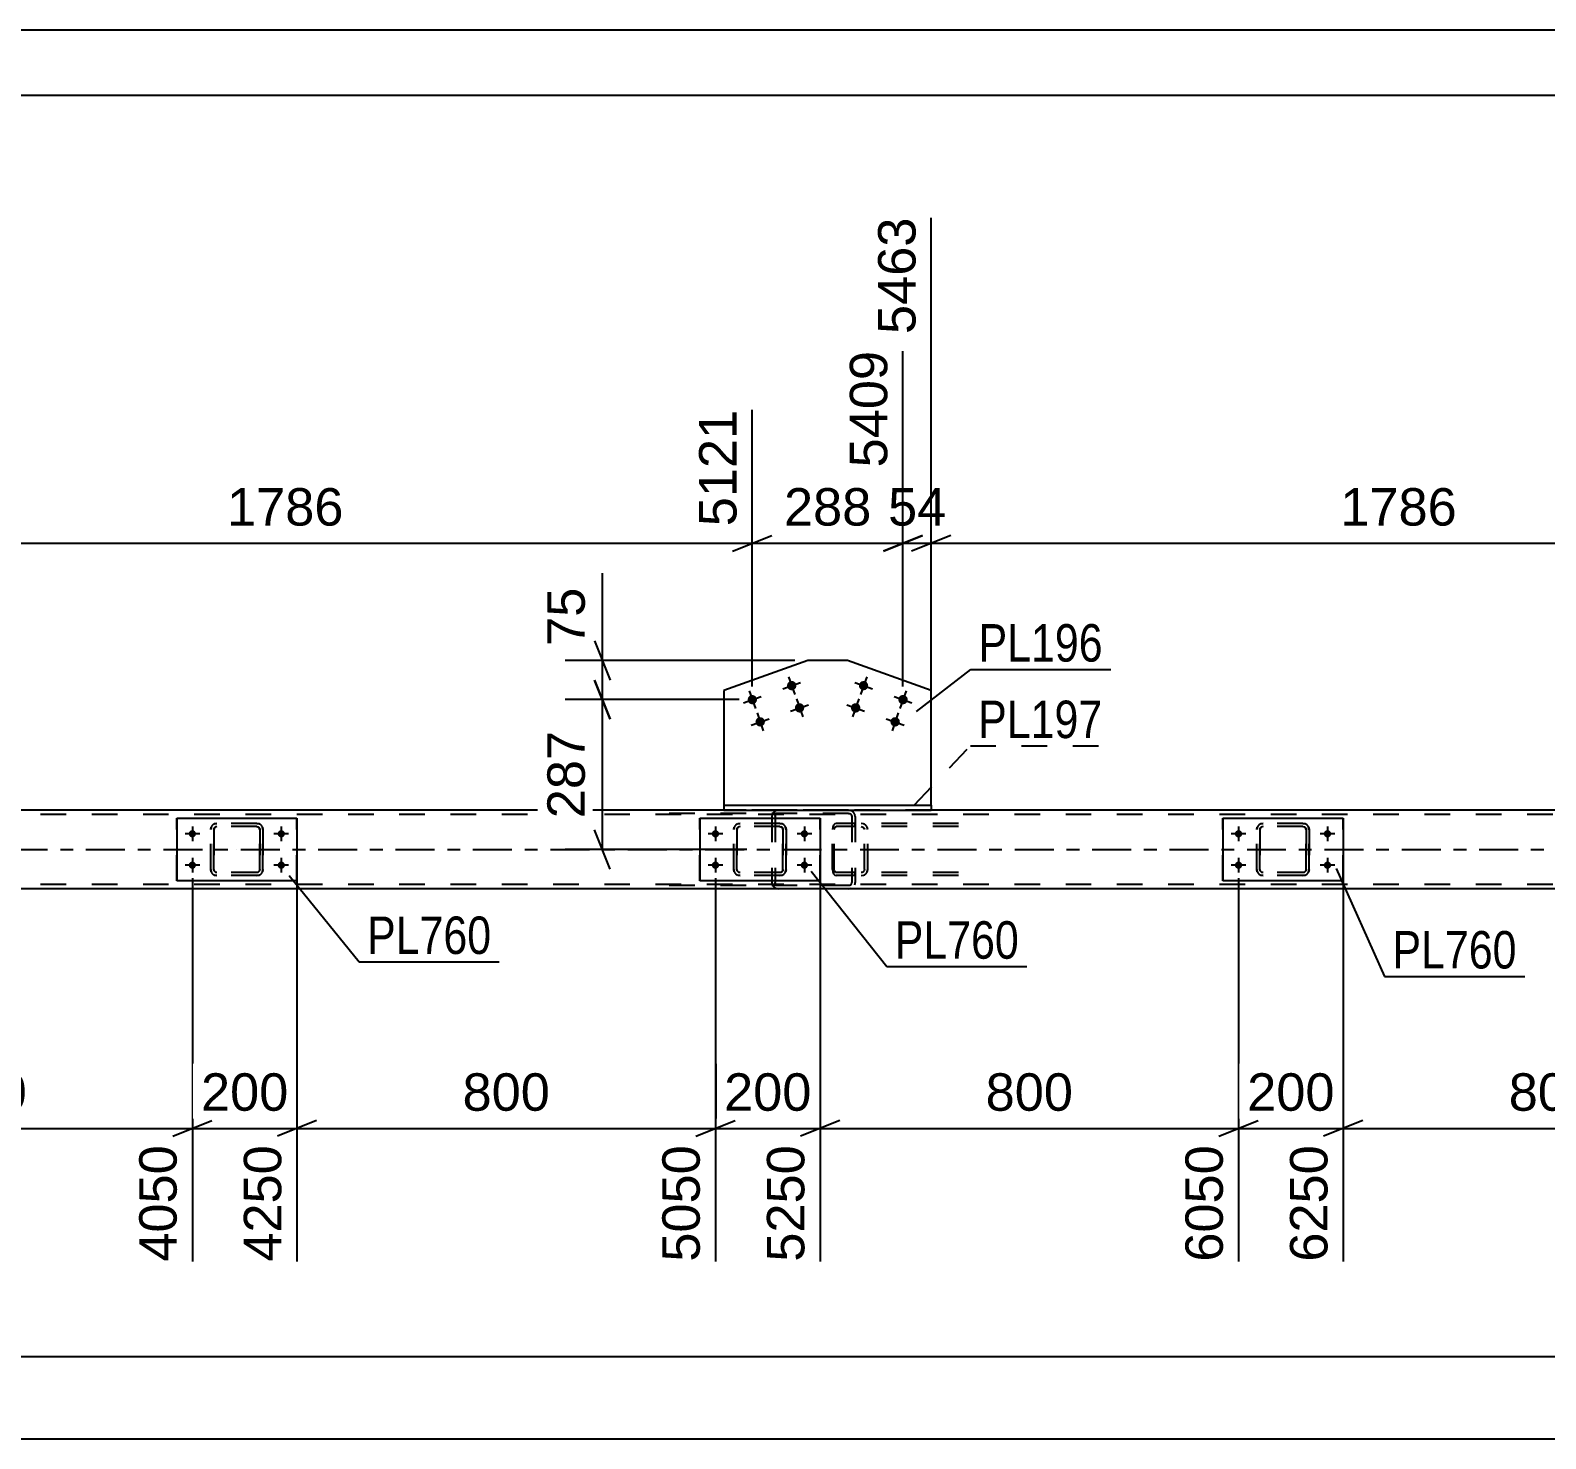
# Model space of a CAD drawing. Header units: millimetres. Extents: x -136 to 705, y -401 to 193.
# Drawn here: x 121 to 236.9, y 85.5 to 193.2 of the extents above; entities that cross this region are included whole.
import ezdxf

# ---------------------------------------------------------------- set-up
doc = ezdxf.new("R2010")
doc.units = ezdxf.units.MM
doc.linetypes.add('DXK_LINE_DOT2', pattern=[3.9198, 1.9599, -1.9599])
doc.linetypes.add('DXK_LINE_DOT3', pattern=[5.9187, 2.979, -0.9799, 0.9799, -0.9799])
doc.styles.add('Arial', font='ARIAL.TTF', dxfattribs={"height": 0.2})
doc.styles.add('Arial Narrow', font='ARIALN.TTF', dxfattribs={"height": 0.2})

# ---------------------------------------------------------------- blocks, each defined once
blk = doc.blocks.new('Unknown-318887035-1115')
at = {"color": 5, "linetype": 'Continuous'}
for p, q in [((705.32, 193.19), (-135.68, 193.19)), ((700.32, 188.19), (-130.68, 188.19))]:
    blk.add_line(p, q, dxfattribs=at)
blk = doc.blocks.new('Part-318887035-1296 - 1230')
at = {"color": 2, "linetype": 'Continuous'}
for p, q in [((180.47, 144.99), (174.06, 142.71)), ((183.51, 144.99), (180.47, 144.99)), ((189.91, 142.71), (183.51, 144.99)), ((174.06, 142.71), (174.06, 133.94)), ((189.91, 133.94), (189.91, 142.71))]:
    blk.add_line(p, q, dxfattribs=at)
at = {"color": 7, "linetype": 'DXK_LINE_DOT2'}
blk.add_line((174.06, 133.94), (189.91, 133.94), dxfattribs=at)
blk = doc.blocks.new('Bolt-318887035-1281 - 1230')
at = {"linetype": 'Continuous'}
for points in [[(173.41, 131.46, -1), (173.41, 132.02, -1)], [(180.21, 131.46, -1), (180.21, 132.02, -1)], [(173.41, 129.06, -1), (173.41, 129.62, -1)], [(180.21, 129.06, -1), (180.21, 129.62, -1)]]:
    blk.add_hatch(color=1, dxfattribs=at).paths.add_polyline_path(points)
at = {"color": 1, "linetype": 'Continuous'}
for p, q in [((173.41, 132.3), (173.41, 131.18)), ((180.21, 132.3), (180.21, 131.18)), ((173.97, 131.74), (172.85, 131.74)), ((180.77, 131.74), (179.65, 131.74)), ((173.41, 129.9), (173.41, 128.78)), ((180.21, 129.9), (180.21, 128.78)), ((173.97, 129.34), (172.85, 129.34)), ((180.77, 129.34), (179.65, 129.34))]:
    blk.add_line(p, q, dxfattribs=at)
blk = doc.blocks.new('Part-318887035-1311 - 1230')
at = {"color": 2, "linetype": 'Continuous'}
for p, q in [((174.06, 133.94), (174.06, 133.54)), ((174.06, 133.94), (189.91, 133.94)), ((174.06, 133.54), (189.91, 133.54)), ((189.91, 133.94), (189.91, 133.54))]:
    blk.add_line(p, q, dxfattribs=at)
blk = doc.blocks.new('Bolt-318887035-1406 - 1230')
at = {"linetype": 'Continuous'}
for points in [[(213.41, 131.46, -1), (213.41, 132.02, -1)], [(220.21, 131.46, -1), (220.21, 132.02, -1)], [(213.41, 129.06, -1), (213.41, 129.62, -1)], [(220.21, 129.06, -1), (220.21, 129.62, -1)]]:
    blk.add_hatch(color=1, dxfattribs=at).paths.add_polyline_path(points)
at = {"color": 1, "linetype": 'Continuous'}
for p, q in [((213.41, 132.3), (213.41, 131.18)), ((220.21, 132.3), (220.21, 131.18)), ((213.97, 131.74), (212.85, 131.74)), ((220.77, 131.74), (219.65, 131.74)), ((213.41, 129.9), (213.41, 128.78)), ((220.21, 129.9), (220.21, 128.78)), ((213.97, 129.34), (212.85, 129.34)), ((220.77, 129.34), (219.65, 129.34))]:
    blk.add_line(p, q, dxfattribs=at)
blk = doc.blocks.new('Part-318887035-1414 - 1230')
at = {"color": 7, "linetype": 'DXK_LINE_DOT2'}
for p, q in [((183.59, 133.54), (169.68, 133.54)), ((183.59, 133.3), (169.68, 133.3)), ((178.23, 133.54), (178.03, 133.5)), ((178.04, 133.23), (178.13, 133.28)), ((178.13, 133.28), (178.23, 133.3)), ((183.78, 133.5), (183.59, 133.54)), ((183.59, 133.3), (183.69, 133.28)), ((183.69, 133.28), (183.77, 133.23)), ((177.75, 133.22), (177.71, 133.06)), ((177.71, 133.06), (177.71, 128.02)), ((177.75, 133.24), (177.75, 133.22)), ((177.97, 133.06), (177.99, 133.15)), ((177.97, 133.06), (177.97, 128.02)), ((177.99, 133.15), (178.04, 133.23)), ((183.77, 133.23), (183.82, 133.15)), ((183.82, 133.15), (183.84, 133.06)), ((183.84, 133.06), (183.84, 128.02)), ((184.07, 133.22), (184.06, 133.24)), ((184.1, 133.06), (184.07, 133.22)), ((184.1, 133.06), (184.1, 128.02)), ((183.59, 127.78), (169.68, 127.78)), ((183.59, 127.54), (169.68, 127.54)), ((177.71, 128.02), (177.73, 127.95)), ((177.73, 127.95), (177.75, 127.83)), ((177.98, 127.95), (177.97, 128.02)), ((177.99, 127.92), (177.98, 127.95)), ((178.04, 127.85), (177.99, 127.92)), ((178.03, 127.57), (178.23, 127.54)), ((178.13, 127.79), (178.04, 127.85)), ((178.23, 127.78), (178.13, 127.79)), ((183.69, 127.79), (183.59, 127.78)), ((183.59, 127.54), (183.78, 127.57)), ((183.77, 127.85), (183.69, 127.79)), ((183.82, 127.92), (183.77, 127.85)), ((183.82, 127.92), (183.83, 127.95)), ((183.83, 127.95), (183.84, 128.02)), ((184.06, 127.83), (184.09, 127.95)), ((184.09, 127.95), (184.1, 128.02))]:
    blk.add_line(p, q, dxfattribs=at)
for centre, start, end in [((178.21, 133.03), 110.7583, 155.68), ((183.61, 133.03), 24.32, 69.2417), ((178.21, 128.04), 204.32, 249.2417)]:
    blk.add_arc(centre, 0.496, start, end, dxfattribs=at)
blk = doc.blocks.new('Part-318887035-1462 - 1230')
at = {"color": 7, "linetype": 'DXK_LINE_DOT2'}
for p, q in [((182.38, 132.24), (182.36, 132.06)), ((182.44, 132.4), (182.38, 132.24)), ((182.53, 132.5), (182.44, 132.4)), ((182.5, 132.06), (182.51, 132.15)), ((182.51, 132.15), (182.54, 132.23)), ((182.63, 132.54), (182.53, 132.5)), ((182.54, 132.23), (182.58, 132.28)), ((182.58, 132.28), (182.63, 132.3)), ((191.99, 132.54), (182.63, 132.54)), ((191.99, 132.3), (182.63, 132.3)), ((184.1, 132.3), (184.1, 132.54)), ((184.74, 132.5), (184.54, 132.54)), ((184.54, 132.3), (184.64, 132.28)), ((184.64, 132.28), (184.72, 132.23)), ((184.72, 132.23), (184.78, 132.15)), ((184.78, 132.15), (184.8, 132.06)), ((185.05, 132.06), (185.01, 132.24)), ((182.36, 129.02), (182.36, 132.06)), ((182.5, 129.02), (182.5, 132.06)), ((184.8, 129.02), (184.8, 132.06)), ((185.05, 129.02), (185.05, 132.06)), ((182.36, 129.02), (182.38, 128.83)), ((182.38, 128.83), (182.44, 128.68)), ((182.44, 128.68), (182.53, 128.57)), ((182.51, 128.92), (182.5, 129.02)), ((182.54, 128.85), (182.51, 128.92)), ((182.58, 128.79), (182.54, 128.85)), ((182.63, 128.78), (182.58, 128.79)), ((191.99, 128.78), (182.63, 128.78)), ((184.1, 128.54), (184.1, 128.78)), ((184.64, 128.79), (184.54, 128.78)), ((184.72, 128.85), (184.64, 128.79)), ((184.78, 128.92), (184.72, 128.85)), ((184.8, 129.02), (184.78, 128.92)), ((185.01, 128.83), (185.05, 129.02)), ((182.53, 128.57), (182.63, 128.54)), ((191.99, 128.54), (182.63, 128.54)), ((184.54, 128.54), (184.74, 128.57))]:
    blk.add_line(p, q, dxfattribs=at)
for centre, start, end in [((184.56, 132.04), 23.8951, 68.8487), ((184.56, 129.03), 291.1513, 336.1049)]:
    blk.add_arc(centre, 0.492, start, end, dxfattribs=at)
blk = doc.blocks.new('Part-318887035-1545 - 1230')
at = {"color": 2, "linetype": 'Continuous'}
for p, q in [((172.21, 132.94), (172.21, 128.14)), ((172.21, 132.94), (181.41, 132.94)), ((181.41, 132.94), (181.41, 128.14)), ((181.41, 128.14), (172.21, 128.14))]:
    blk.add_line(p, q, dxfattribs=at)
at = {"color": 7, "linetype": 'DXK_LINE_DOT2'}
for p, q in [((172.21, 128.14), (172.21, 132.94)), ((181.41, 128.14), (181.41, 132.94))]:
    blk.add_line(p, q, dxfattribs=at)
blk = doc.blocks.new('Bolt-318887035-1534 - 1230')
at = {"linetype": 'Continuous'}
for points in [[(179.58, 143.19, -1), (178.9, 142.95, -1)], [(176.56, 142.12, -1), (175.89, 141.88, -1)], [(180.18, 141.49, -1), (179.5, 141.25, -1)], [(177.17, 140.42, -1), (176.49, 140.18, -1)]]:
    blk.add_hatch(color=1, dxfattribs=at).paths.add_polyline_path(points)
at = {"color": 1, "linetype": 'Continuous'}
for p, q in [((179, 143.74), (179.48, 142.39)), ((175.98, 142.67), (176.47, 141.32)), ((178.56, 142.82), (179.92, 143.31)), ((175.55, 141.76), (176.9, 142.24)), ((179.16, 141.13), (180.52, 141.61)), ((179.6, 142.05), (180.08, 140.69)), ((176.15, 140.06), (177.51, 140.54)), ((176.59, 140.98), (177.07, 139.62))]:
    blk.add_line(p, q, dxfattribs=at)
blk = doc.blocks.new('Bolt-318887035-1536 - 1230')
at = {"linetype": 'Continuous'}
for points in [[(185.07, 142.95, -1), (184.4, 143.19, -1)], [(184.47, 141.25, -1), (183.79, 141.49, -1)], [(188.09, 141.88, -1), (187.41, 142.12, -1)], [(187.49, 140.18, -1), (186.81, 140.42, -1)]]:
    blk.add_hatch(color=1, dxfattribs=at).paths.add_polyline_path(points)
at = {"color": 1, "linetype": 'Continuous'}
for p, q in [((184.98, 143.74), (184.49, 142.39)), ((184.06, 143.31), (185.41, 142.82)), ((187.99, 142.67), (187.51, 141.32)), ((183.45, 141.61), (184.81, 141.13)), ((184.37, 142.05), (183.89, 140.69)), ((187.07, 142.24), (188.43, 141.76)), ((186.47, 140.54), (187.83, 140.06)), ((187.39, 140.98), (186.91, 139.62))]:
    blk.add_line(p, q, dxfattribs=at)
blk = doc.blocks.new('Bolt-318887035-1537 - 1230')
at = {"linetype": 'Continuous'}
for points in [[(133.41, 131.46, -1), (133.41, 132.02, -1)], [(140.21, 131.46, -1), (140.21, 132.02, -1)], [(133.41, 129.06, -1), (133.41, 129.62, -1)], [(140.21, 129.06, -1), (140.21, 129.62, -1)]]:
    blk.add_hatch(color=1, dxfattribs=at).paths.add_polyline_path(points)
at = {"color": 1, "linetype": 'Continuous'}
for p, q in [((133.41, 132.3), (133.41, 131.18)), ((140.21, 132.3), (140.21, 131.18)), ((133.97, 131.74), (132.85, 131.74)), ((140.77, 131.74), (139.65, 131.74)), ((133.41, 129.9), (133.41, 128.78)), ((140.21, 129.9), (140.21, 128.78)), ((133.97, 129.34), (132.85, 129.34)), ((140.77, 129.34), (139.65, 129.34))]:
    blk.add_line(p, q, dxfattribs=at)
blk = doc.blocks.new('Part-318887035-1540 - 1230')
at = {"color": 7, "linetype": 'DXK_LINE_DOT2'}
for p, q in [((174.81, 132.06), (174.85, 132.24)), ((174.85, 132.24), (174.81, 132.06)), ((175.05, 132.06), (175.07, 132.15)), ((175.07, 132.15), (175.05, 132.06)), ((175.07, 132.15), (175.12, 132.23)), ((175.12, 132.23), (175.07, 132.15)), ((175.11, 132.5), (175.29, 132.54)), ((175.29, 132.54), (175.11, 132.5)), ((175.12, 132.23), (175.2, 132.28)), ((175.2, 132.28), (175.12, 132.23)), ((175.29, 132.3), (175.2, 132.28)), ((178.33, 132.54), (175.29, 132.54)), ((178.33, 132.3), (175.29, 132.3)), ((178.33, 132.54), (178.51, 132.5)), ((178.51, 132.5), (178.33, 132.54)), ((178.33, 132.3), (178.42, 132.28)), ((178.42, 132.28), (178.5, 132.23)), ((178.5, 132.23), (178.42, 132.28)), ((178.5, 132.23), (178.55, 132.15)), ((178.55, 132.15), (178.5, 132.23)), ((178.55, 132.15), (178.57, 132.06)), ((178.57, 132.06), (178.55, 132.15)), ((178.77, 132.24), (178.81, 132.06)), ((178.81, 132.06), (178.77, 132.24)), ((174.81, 129.02), (174.81, 132.06)), ((174.81, 132.06), (174.81, 132.06)), ((174.81, 129.02), (174.81, 132.06)), ((175.05, 129.02), (175.05, 132.06)), ((175.05, 132.06), (175.05, 132.06)), ((175.05, 132.06), (175.05, 129.02)), ((178.57, 129.02), (178.57, 132.06)), ((178.57, 132.06), (178.57, 132.06)), ((178.57, 132.06), (178.57, 129.02)), ((178.81, 129.02), (178.81, 132.06)), ((178.81, 132.06), (178.81, 132.06)), ((178.81, 132.06), (178.81, 129.02)), ((174.81, 129.02), (174.81, 129.02)), ((174.85, 128.83), (174.81, 129.02)), ((174.81, 129.02), (174.85, 128.83)), ((175.05, 129.02), (175.05, 129.02)), ((175.07, 128.92), (175.05, 129.02)), ((175.05, 129.02), (175.07, 128.92)), ((175.12, 128.85), (175.07, 128.92)), ((175.07, 128.92), (175.12, 128.85)), ((175.2, 128.79), (175.12, 128.85)), ((175.12, 128.85), (175.2, 128.79)), ((175.29, 128.78), (175.2, 128.79)), ((178.33, 128.78), (175.29, 128.78)), ((178.42, 128.79), (178.33, 128.78)), ((178.5, 128.85), (178.42, 128.79)), ((178.42, 128.79), (178.5, 128.85)), ((178.55, 128.92), (178.5, 128.85)), ((178.5, 128.85), (178.55, 128.92)), ((178.57, 129.02), (178.55, 128.92)), ((178.55, 128.92), (178.57, 129.02)), ((178.57, 129.02), (178.57, 129.02)), ((178.81, 129.02), (178.77, 128.83)), ((178.77, 128.83), (178.81, 129.02)), ((178.81, 129.02), (178.81, 129.02)), ((175.29, 128.54), (175.11, 128.57)), ((175.11, 128.57), (175.29, 128.54)), ((178.33, 128.54), (175.29, 128.54)), ((178.51, 128.57), (178.33, 128.54)), ((178.33, 128.54), (178.51, 128.57))]:
    blk.add_line(p, q, dxfattribs=at)
at = {"color": 7, "linetype": 'DXK_LINE_DOT3'}
blk.add_line((176.81, 130.54), (176.81, 130.54), dxfattribs=at)
at = {"color": 7, "linetype": 'DXK_LINE_DOT2'}
for centre, start, end in [((175.29, 132.06), 112.5, 157.5), ((175.29, 132.06), 112.5, 157.5), ((178.33, 132.06), 22.5, 67.5), ((178.33, 132.06), 22.5, 67.5), ((175.29, 129.02), 202.5, 247.5), ((175.29, 129.02), 202.5, 247.5), ((178.33, 129.02), 292.5, 337.5), ((178.33, 129.02), 292.5, 337.5)]:
    blk.add_arc(centre, 0.48, start, end, dxfattribs=at)
blk = doc.blocks.new('Part-318887035-1546 - 1230')
at = {"color": 7, "linetype": 'DXK_LINE_DOT2'}
for p, q in [((214.81, 132.06), (214.84, 132.24)), ((214.84, 132.24), (214.81, 132.06)), ((215.05, 132.06), (215.06, 132.15)), ((215.06, 132.15), (215.05, 132.06)), ((215.06, 132.15), (215.12, 132.23)), ((215.12, 132.23), (215.06, 132.15)), ((215.1, 132.5), (215.29, 132.54)), ((215.29, 132.54), (215.1, 132.5)), ((215.12, 132.23), (215.19, 132.28)), ((215.19, 132.28), (215.12, 132.23)), ((215.29, 132.3), (215.19, 132.28)), ((218.33, 132.54), (215.29, 132.54)), ((218.33, 132.3), (215.29, 132.3)), ((218.33, 132.54), (218.51, 132.5)), ((218.51, 132.5), (218.33, 132.54)), ((218.33, 132.3), (218.42, 132.28)), ((218.42, 132.28), (218.5, 132.23)), ((218.5, 132.23), (218.42, 132.28)), ((218.5, 132.23), (218.55, 132.15)), ((218.55, 132.15), (218.5, 132.23)), ((218.55, 132.15), (218.57, 132.06)), ((218.57, 132.06), (218.55, 132.15)), ((218.77, 132.24), (218.81, 132.06)), ((218.81, 132.06), (218.77, 132.24)), ((214.81, 129.02), (214.81, 132.06)), ((214.81, 132.06), (214.81, 132.06)), ((214.81, 129.02), (214.81, 132.06)), ((215.05, 129.02), (215.05, 132.06)), ((215.05, 132.06), (215.05, 132.06)), ((215.05, 132.06), (215.05, 129.02)), ((218.57, 129.02), (218.57, 132.06)), ((218.57, 132.06), (218.57, 132.06)), ((218.57, 132.06), (218.57, 129.02)), ((218.81, 129.02), (218.81, 132.06)), ((218.81, 132.06), (218.81, 132.06)), ((218.81, 132.06), (218.81, 129.02)), ((214.81, 129.02), (214.81, 129.02)), ((214.84, 128.83), (214.81, 129.02)), ((214.81, 129.02), (214.84, 128.83)), ((215.05, 129.02), (215.05, 129.02)), ((215.06, 128.92), (215.05, 129.02)), ((215.05, 129.02), (215.06, 128.92)), ((215.12, 128.85), (215.06, 128.92)), ((215.06, 128.92), (215.12, 128.85)), ((215.19, 128.79), (215.12, 128.85)), ((215.12, 128.85), (215.19, 128.79)), ((215.29, 128.78), (215.19, 128.79)), ((218.33, 128.78), (215.29, 128.78)), ((218.42, 128.79), (218.33, 128.78)), ((218.5, 128.85), (218.42, 128.79)), ((218.42, 128.79), (218.5, 128.85)), ((218.55, 128.92), (218.5, 128.85)), ((218.5, 128.85), (218.55, 128.92)), ((218.57, 129.02), (218.55, 128.92)), ((218.55, 128.92), (218.57, 129.02)), ((218.57, 129.02), (218.57, 129.02)), ((218.81, 129.02), (218.77, 128.83)), ((218.77, 128.83), (218.81, 129.02)), ((218.81, 129.02), (218.81, 129.02)), ((215.29, 128.54), (215.1, 128.57)), ((215.1, 128.57), (215.29, 128.54)), ((218.33, 128.54), (215.29, 128.54)), ((218.51, 128.57), (218.33, 128.54)), ((218.33, 128.54), (218.51, 128.57))]:
    blk.add_line(p, q, dxfattribs=at)
at = {"color": 7, "linetype": 'DXK_LINE_DOT3'}
blk.add_line((216.81, 130.54), (216.81, 130.54), dxfattribs=at)
at = {"color": 7, "linetype": 'DXK_LINE_DOT2'}
for centre, start, end in [((215.29, 132.06), 112.5, 157.5), ((215.29, 132.06), 112.5, 157.5), ((218.33, 132.06), 22.5, 67.5), ((218.33, 132.06), 22.5, 67.5), ((215.29, 129.02), 202.5, 247.5), ((215.29, 129.02), 202.5, 247.5), ((218.33, 129.02), 292.5, 337.5), ((218.33, 129.02), 292.5, 337.5)]:
    blk.add_arc(centre, 0.48, start, end, dxfattribs=at)
blk = doc.blocks.new('Part-318887035-1566 - 1230')
at = {"color": 2, "linetype": 'Continuous'}
for p, q in [((212.21, 132.94), (212.21, 128.14)), ((212.21, 132.94), (221.41, 132.94)), ((221.41, 132.94), (221.41, 128.14)), ((221.41, 128.14), (212.21, 128.14))]:
    blk.add_line(p, q, dxfattribs=at)
at = {"color": 7, "linetype": 'DXK_LINE_DOT2'}
for p, q in [((212.21, 128.14), (212.21, 132.94)), ((221.41, 128.14), (221.41, 132.94))]:
    blk.add_line(p, q, dxfattribs=at)
blk = doc.blocks.new('Part-318887035-1600 - 1230')
at = {"color": 2, "linetype": 'Continuous'}
for p, q in [((132.21, 132.94), (132.21, 128.14)), ((132.21, 132.94), (141.41, 132.94)), ((141.41, 132.94), (141.41, 128.14)), ((141.41, 128.14), (132.21, 128.14))]:
    blk.add_line(p, q, dxfattribs=at)
at = {"color": 7, "linetype": 'DXK_LINE_DOT2'}
for p, q in [((132.21, 128.14), (132.21, 132.94)), ((141.41, 128.14), (141.41, 132.94))]:
    blk.add_line(p, q, dxfattribs=at)
blk = doc.blocks.new('Part-318887035-1601 - 1230')
at = {"color": 7, "linetype": 'DXK_LINE_DOT2'}
for p, q in [((134.81, 132.06), (134.84, 132.24)), ((134.84, 132.24), (134.81, 132.06)), ((135.05, 132.06), (135.07, 132.15)), ((135.07, 132.15), (135.05, 132.06)), ((135.07, 132.15), (135.12, 132.23)), ((135.12, 132.23), (135.07, 132.15)), ((135.1, 132.5), (135.29, 132.54)), ((135.29, 132.54), (135.1, 132.5)), ((135.12, 132.23), (135.2, 132.28)), ((135.2, 132.28), (135.12, 132.23)), ((135.29, 132.3), (135.2, 132.28)), ((138.33, 132.54), (135.29, 132.54)), ((138.33, 132.3), (135.29, 132.3)), ((138.33, 132.54), (138.51, 132.5)), ((138.51, 132.5), (138.33, 132.54)), ((138.33, 132.3), (138.42, 132.28)), ((138.42, 132.28), (138.5, 132.23)), ((138.5, 132.23), (138.42, 132.28)), ((138.5, 132.23), (138.55, 132.15)), ((138.55, 132.15), (138.5, 132.23)), ((138.55, 132.15), (138.57, 132.06)), ((138.57, 132.06), (138.55, 132.15)), ((138.77, 132.24), (138.81, 132.06)), ((138.81, 132.06), (138.77, 132.24)), ((134.81, 129.02), (134.81, 132.06)), ((134.81, 132.06), (134.81, 132.06)), ((134.81, 129.02), (134.81, 132.06)), ((135.05, 129.02), (135.05, 132.06)), ((135.05, 132.06), (135.05, 132.06)), ((135.05, 132.06), (135.05, 129.02)), ((138.57, 129.02), (138.57, 132.06)), ((138.57, 132.06), (138.57, 132.06)), ((138.57, 132.06), (138.57, 129.02)), ((138.81, 129.02), (138.81, 132.06)), ((138.81, 132.06), (138.81, 132.06)), ((138.81, 132.06), (138.81, 129.02)), ((134.81, 129.02), (134.81, 129.02)), ((134.84, 128.83), (134.81, 129.02)), ((134.81, 129.02), (134.84, 128.83)), ((135.05, 129.02), (135.05, 129.02)), ((135.07, 128.92), (135.05, 129.02)), ((135.05, 129.02), (135.07, 128.92)), ((135.12, 128.85), (135.07, 128.92)), ((135.07, 128.92), (135.12, 128.85)), ((135.2, 128.79), (135.12, 128.85)), ((135.12, 128.85), (135.2, 128.79)), ((135.29, 128.78), (135.2, 128.79)), ((138.33, 128.78), (135.29, 128.78)), ((138.42, 128.79), (138.33, 128.78)), ((138.5, 128.85), (138.42, 128.79)), ((138.42, 128.79), (138.5, 128.85)), ((138.55, 128.92), (138.5, 128.85)), ((138.5, 128.85), (138.55, 128.92)), ((138.57, 129.02), (138.55, 128.92)), ((138.55, 128.92), (138.57, 129.02)), ((138.57, 129.02), (138.57, 129.02)), ((138.81, 129.02), (138.77, 128.83)), ((138.77, 128.83), (138.81, 129.02)), ((138.81, 129.02), (138.81, 129.02)), ((135.29, 128.54), (135.1, 128.57)), ((135.1, 128.57), (135.29, 128.54)), ((138.33, 128.54), (135.29, 128.54)), ((138.51, 128.57), (138.33, 128.54)), ((138.33, 128.54), (138.51, 128.57))]:
    blk.add_line(p, q, dxfattribs=at)
at = {"color": 7, "linetype": 'DXK_LINE_DOT3'}
blk.add_line((136.81, 130.54), (136.81, 130.54), dxfattribs=at)
at = {"color": 7, "linetype": 'DXK_LINE_DOT2'}
for centre, start, end in [((135.29, 132.06), 112.5, 157.5), ((135.29, 132.06), 112.5, 157.5), ((138.33, 132.06), 22.5, 67.5), ((138.33, 132.06), 22.5, 67.5), ((135.29, 129.02), 202.5, 247.5), ((135.29, 129.02), 202.5, 247.5), ((138.33, 129.02), 292.5, 337.5), ((138.33, 129.02), 292.5, 337.5)]:
    blk.add_arc(centre, 0.48, start, end, dxfattribs=at)
blk = doc.blocks.new('Part-318887035-1617 - 1230')
at = {"color": 2, "linetype": 'Continuous'}
for p, q in [((174.06, 133.54), (104.78, 133.54)), ((259.19, 133.54), (189.91, 133.54)), ((629.41, 127.54), (-24.61, 127.54))]:
    blk.add_line(p, q, dxfattribs=at)
at = {"color": 7, "linetype": 'DXK_LINE_DOT2'}
for p, q in [((189.91, 133.54), (174.06, 133.54)), ((629.41, 133.22), (-28.61, 133.22)), ((629.41, 127.86), (-28.61, 127.86))]:
    blk.add_line(p, q, dxfattribs=at)
at = {"color": 7, "linetype": 'DXK_LINE_DOT3'}
blk.add_line((-28.61, 130.54), (629.41, 130.54), dxfattribs=at)
blk = doc.blocks.new('StraightDimension-318887035-2259 - 1230')
at = {"color": 7, "linetype": 'Continuous'}
for p, q in [((181.41, 128.34), (181.41, 99.02)), ((213.41, 128.34), (213.41, 99.02)), ((182.91, 109.81), (179.91, 108.61)), ((181.41, 109.21), (213.41, 109.21)), ((211.91, 108.61), (214.91, 109.81))]:
    blk.add_line(p, q, dxfattribs=at)
at = {"color": 0}
blk.add_wipeout([(201.34, 109.96), (201.34, 114.16), (193.47, 114.16), (193.47, 109.96)], dxfattribs=at)
at = {"color": 3, "style": 'Arial'}
blk.add_text('800', height=2.865, dxfattribs=at).set_placement((194.07, 110.56))
at = {"color": 0, "linetype": 'Continuous'}
blk.add_wipeout([(212.81, 108.51), (208.61, 108.51), (208.61, 98.42), (212.81, 98.42)], dxfattribs=at)
at = {"color": 3, "linetype": 'Continuous', "style": 'Arial'}
blk.add_text('6050', height=2.865, rotation=90.0002, dxfattribs=at).set_placement((212.21, 99.02))
blk = doc.blocks.new('StraightDimension-318887035-2493 - 1230')
at = {"color": 7, "linetype": 'Continuous'}
for p, q in [((164.77, 144.99), (164.77, 151.68)), ((164.77, 144.99), (164.77, 151.68)), ((164.17, 146.49), (165.37, 143.49)), ((179.47, 144.99), (161.92, 144.99)), ((164.77, 142), (164.77, 144.99)), ((165.37, 140.5), (164.17, 143.5)), ((175.22, 142), (161.92, 142))]:
    blk.add_line(p, q, dxfattribs=at)
at = {"color": 0}
blk.add_wipeout([(164.02, 151.16), (159.82, 151.16), (159.82, 145.51), (164.02, 145.51)], dxfattribs=at)
at = {"color": 3, "style": 'Arial'}
blk.add_text('75', height=2.865, rotation=90.0002, dxfattribs=at).set_placement((163.42, 146.11))
blk = doc.blocks.new('StraightDimension-318887035-2250 - 1230')
at = {"color": 7, "linetype": 'Continuous'}
for p, q in [((173.41, 128.34), (173.41, 99.02)), ((181.41, 128.34), (181.41, 99.02)), ((171.91, 108.61), (174.91, 109.81)), ((173.41, 109.21), (181.41, 109.21)), ((182.91, 109.81), (179.91, 108.61))]:
    blk.add_line(p, q, dxfattribs=at)
at = {"color": 0}
blk.add_wipeout([(181.34, 109.96), (181.34, 114.16), (173.47, 114.16), (173.47, 109.96)], dxfattribs=at)
at = {"color": 0, "linetype": 'Continuous'}
blk.add_wipeout([(180.81, 108.51), (176.61, 108.51), (176.61, 98.42), (180.81, 98.42)], dxfattribs=at)
at = {"color": 3, "style": 'Arial'}
blk.add_text('200', height=2.865, dxfattribs=at).set_placement((174.07, 110.56))
at = {"color": 3, "linetype": 'Continuous', "style": 'Arial'}
blk.add_text('5250', height=2.865, rotation=90.0002, dxfattribs=at).set_placement((180.21, 99.02))
blk = doc.blocks.new('StraightDimension-318887035-1967 - 1230')
at = {"color": 7, "linetype": 'Continuous'}
for p, q in [((189.91, 134.94), (189.91, 178.85)), ((187.75, 143), (187.75, 168.65)), ((186.25, 153.36), (189.25, 154.56)), ((191.41, 154.56), (188.41, 153.36)), ((187.75, 153.96), (189.91, 153.96))]:
    blk.add_line(p, q, dxfattribs=at)
at = {"color": 0, "linetype": 'Continuous'}
blk.add_wipeout([(189.31, 179.45), (185.11, 179.45), (185.11, 169.36), (189.31, 169.36)], dxfattribs=at)
at = {"color": 3, "linetype": 'Continuous', "style": 'Arial'}
blk.add_text('5463', height=2.865, rotation=90.0002, dxfattribs=at).set_placement((188.71, 169.96))
at = {"color": 0}
blk.add_wipeout([(191.66, 154.71), (191.66, 158.91), (186.01, 158.91), (186.01, 154.71)], dxfattribs=at)
at = {"color": 3, "style": 'Arial'}
blk.add_text('54', height=2.865, dxfattribs=at).set_placement((186.61, 155.31))
blk = doc.blocks.new('StraightDimension-318887035-1983 - 1230')
at = {"color": 7, "linetype": 'Continuous'}
for p, q in [((104.78, 134.94), (104.78, 178.85)), ((176.22, 143), (176.22, 164.15)), ((106.28, 154.56), (103.28, 153.36)), ((174.72, 153.36), (177.72, 154.56)), ((104.78, 153.96), (176.22, 153.96))]:
    blk.add_line(p, q, dxfattribs=at)
at = {"color": 0}
blk.add_wipeout([(145.55, 154.71), (145.55, 158.91), (135.46, 158.91), (135.46, 154.71)], dxfattribs=at)
at = {"color": 3, "style": 'Arial'}
blk.add_text('1786', height=2.865, dxfattribs=at).set_placement((136.06, 155.31))
at = {"color": 0, "linetype": 'Continuous'}
blk.add_wipeout([(175.62, 164.75), (171.42, 164.75), (171.42, 154.66), (175.62, 154.66)], dxfattribs=at)
at = {"color": 3, "linetype": 'Continuous', "style": 'Arial'}
blk.add_text('5121', height=2.865, rotation=90.0002, dxfattribs=at).set_placement((175.02, 155.26))
blk = doc.blocks.new('StraightDimension-318887035-1860 - 1230')
at = {"color": 7, "linetype": 'Continuous'}
blk.add_line((-29.41, 85.48), (662.14, 85.48), dxfattribs=at)
blk = doc.blocks.new('StraightDimension-318887035-1891 - 1230')
at = {"color": 7, "linetype": 'Continuous'}
blk.add_line((-28.61, 91.77), (661.34, 91.77), dxfattribs=at)
blk = doc.blocks.new('StraightDimension-318887035-1960 - 1230')
at = {"color": 7, "linetype": 'Continuous'}
for p, q in [((189.91, 134.94), (189.91, 178.85)), ((261.36, 143), (261.36, 164.15)), ((191.41, 154.56), (188.41, 153.36)), ((259.86, 153.36), (262.86, 154.56)), ((189.91, 153.96), (261.36, 153.96))]:
    blk.add_line(p, q, dxfattribs=at)
at = {"color": 0}
blk.add_wipeout([(230.68, 154.71), (230.68, 158.91), (220.59, 158.91), (220.59, 154.71)], dxfattribs=at)
at = {"color": 3, "style": 'Arial'}
blk.add_text('1786', height=2.865, dxfattribs=at).set_placement((221.19, 155.31))
at = {"color": 0, "linetype": 'Continuous'}
blk.add_wipeout([(260.76, 164.75), (256.56, 164.75), (256.56, 154.66), (260.76, 154.66)], dxfattribs=at)
at = {"color": 3, "linetype": 'Continuous', "style": 'Arial'}
blk.add_text('7249', height=2.865, rotation=90.0002, dxfattribs=at).set_placement((260.16, 155.26))
blk = doc.blocks.new('StraightDimension-318887035-1974 - 1230')
at = {"color": 7, "linetype": 'Continuous'}
for p, q in [((187.75, 143), (187.75, 168.65)), ((176.22, 143), (176.22, 164.15)), ((174.72, 153.36), (177.72, 154.56)), ((189.25, 154.56), (186.25, 153.36)), ((176.22, 153.96), (187.75, 153.96))]:
    blk.add_line(p, q, dxfattribs=at)
at = {"color": 0}
blk.add_wipeout([(185.92, 154.71), (185.92, 158.91), (178.05, 158.91), (178.05, 154.71)], dxfattribs=at)
at = {"color": 3, "style": 'Arial'}
blk.add_text('288', height=2.865, dxfattribs=at).set_placement((178.65, 155.31))
at = {"color": 0, "linetype": 'Continuous'}
blk.add_wipeout([(187.15, 169.25), (182.95, 169.25), (182.95, 159.16), (187.15, 159.16)], dxfattribs=at)
at = {"color": 3, "linetype": 'Continuous', "style": 'Arial'}
blk.add_text('5409', height=2.865, rotation=90.0002, dxfattribs=at).set_placement((186.55, 159.76))
blk = doc.blocks.new('StraightDimension-318887035-2223 - 1230')
at = {"color": 7, "linetype": 'Continuous'}
for p, q in [((101.41, 128.34), (101.41, 99.02)), ((133.41, 128.34), (133.41, 99.02)), ((102.91, 109.81), (99.91, 108.61)), ((101.41, 109.21), (133.41, 109.21)), ((131.91, 108.61), (134.91, 109.81))]:
    blk.add_line(p, q, dxfattribs=at)
at = {"color": 0}
blk.add_wipeout([(121.34, 109.96), (121.34, 114.16), (113.47, 114.16), (113.47, 109.96)], dxfattribs=at)
at = {"color": 3, "style": 'Arial'}
blk.add_text('800', height=2.865, dxfattribs=at).set_placement((114.07, 110.56))
at = {"color": 0, "linetype": 'Continuous'}
blk.add_wipeout([(132.81, 108.51), (128.61, 108.51), (128.61, 98.42), (132.81, 98.42)], dxfattribs=at)
at = {"color": 3, "linetype": 'Continuous', "style": 'Arial'}
blk.add_text('4050', height=2.865, rotation=90.0002, dxfattribs=at).set_placement((132.21, 99.02))
blk = doc.blocks.new('StraightDimension-318887035-2232 - 1230')
at = {"color": 7, "linetype": 'Continuous'}
for p, q in [((133.41, 128.34), (133.41, 99.02)), ((141.41, 128.34), (141.41, 99.02)), ((131.91, 108.61), (134.91, 109.81)), ((133.41, 109.21), (141.41, 109.21)), ((142.91, 109.81), (139.91, 108.61))]:
    blk.add_line(p, q, dxfattribs=at)
at = {"color": 0}
blk.add_wipeout([(141.34, 109.96), (141.34, 114.16), (133.47, 114.16), (133.47, 109.96)], dxfattribs=at)
at = {"color": 0, "linetype": 'Continuous'}
blk.add_wipeout([(140.81, 108.51), (136.61, 108.51), (136.61, 98.42), (140.81, 98.42)], dxfattribs=at)
at = {"color": 3, "style": 'Arial'}
blk.add_text('200', height=2.865, dxfattribs=at).set_placement((134.07, 110.56))
at = {"color": 3, "linetype": 'Continuous', "style": 'Arial'}
blk.add_text('4250', height=2.865, rotation=90.0002, dxfattribs=at).set_placement((140.21, 99.02))
blk = doc.blocks.new('StraightDimension-318887035-2241 - 1230')
at = {"color": 7, "linetype": 'Continuous'}
for p, q in [((141.41, 128.34), (141.41, 99.02)), ((173.41, 128.34), (173.41, 99.02)), ((142.91, 109.81), (139.91, 108.61)), ((141.41, 109.21), (173.41, 109.21)), ((171.91, 108.61), (174.91, 109.81))]:
    blk.add_line(p, q, dxfattribs=at)
at = {"color": 0}
blk.add_wipeout([(161.34, 109.96), (161.34, 114.16), (153.47, 114.16), (153.47, 109.96)], dxfattribs=at)
at = {"color": 3, "style": 'Arial'}
blk.add_text('800', height=2.865, dxfattribs=at).set_placement((154.07, 110.56))
at = {"color": 0, "linetype": 'Continuous'}
blk.add_wipeout([(172.81, 108.51), (168.61, 108.51), (168.61, 98.42), (172.81, 98.42)], dxfattribs=at)
at = {"color": 3, "linetype": 'Continuous', "style": 'Arial'}
blk.add_text('5050', height=2.865, rotation=90.0002, dxfattribs=at).set_placement((172.21, 99.02))
blk = doc.blocks.new('StraightDimension-318887035-2268 - 1230')
at = {"color": 7, "linetype": 'Continuous'}
for p, q in [((221.41, 129.13), (221.41, 99.02)), ((213.41, 128.34), (213.41, 99.02)), ((211.91, 108.61), (214.91, 109.81)), ((213.41, 109.21), (221.41, 109.21)), ((222.91, 109.81), (219.91, 108.61))]:
    blk.add_line(p, q, dxfattribs=at)
at = {"color": 0}
blk.add_wipeout([(221.34, 109.96), (221.34, 114.16), (213.47, 114.16), (213.47, 109.96)], dxfattribs=at)
at = {"color": 0, "linetype": 'Continuous'}
blk.add_wipeout([(220.81, 108.51), (216.61, 108.51), (216.61, 98.42), (220.81, 98.42)], dxfattribs=at)
at = {"color": 3, "style": 'Arial'}
blk.add_text('200', height=2.865, dxfattribs=at).set_placement((214.07, 110.56))
at = {"color": 3, "linetype": 'Continuous', "style": 'Arial'}
blk.add_text('6250', height=2.865, rotation=90.0002, dxfattribs=at).set_placement((220.21, 99.02))
blk = doc.blocks.new('StraightDimension-318887035-2277 - 1230')
at = {"color": 7, "linetype": 'Continuous'}
for p, q in [((221.41, 129.13), (221.41, 99.02)), ((253.41, 128.34), (253.41, 99.02)), ((222.91, 109.81), (219.91, 108.61)), ((221.41, 109.21), (253.41, 109.21)), ((251.91, 108.61), (254.91, 109.81))]:
    blk.add_line(p, q, dxfattribs=at)
at = {"color": 0}
blk.add_wipeout([(241.34, 109.96), (241.34, 114.16), (233.47, 114.16), (233.47, 109.96)], dxfattribs=at)
at = {"color": 3, "style": 'Arial'}
blk.add_text('800', height=2.865, dxfattribs=at).set_placement((234.07, 110.56))
at = {"color": 0, "linetype": 'Continuous'}
blk.add_wipeout([(252.81, 108.51), (248.61, 108.51), (248.61, 98.42), (252.81, 98.42)], dxfattribs=at)
at = {"color": 3, "linetype": 'Continuous', "style": 'Arial'}
blk.add_text('7050', height=2.865, rotation=90.0002, dxfattribs=at).set_placement((252.21, 99.02))
blk = doc.blocks.new('StraightDimension-318887035-2484 - 1230')
at = {"color": 7, "linetype": 'Continuous'}
for p, q in [((164.17, 143.5), (165.37, 140.5)), ((175.22, 142), (161.92, 142)), ((164.77, 130.54), (164.77, 142)), ((165.37, 129.04), (164.17, 132.04)), ((175.81, 130.54), (161.92, 130.54))]:
    blk.add_line(p, q, dxfattribs=at)
at = {"color": 0}
blk.add_wipeout([(164.02, 140.2), (159.82, 140.2), (159.82, 132.33), (164.02, 132.33)], dxfattribs=at)
at = {"color": 3, "style": 'Arial'}
blk.add_text('287', height=2.865, rotation=90.0002, dxfattribs=at).set_placement((163.42, 132.93))
blk = doc.blocks.new('Mark-318887035-1307 - 1230')
at = {"color": 30, "linetype": 'DXK_LINE_DOT2'}
for p, q in [((188.61, 133.94), (192.9, 138.46)), ((192.9, 138.46), (203.61, 138.46))]:
    blk.add_line(p, q, dxfattribs=at)
at = {"color": 0}
blk.add_wipeout([(203.01, 139.06), (203.01, 142.06), (193.5, 142.06), (193.5, 139.06)], dxfattribs=at)
blk.add_wipeout([(203.01, 139.06), (203.01, 142.06), (193.5, 142.06), (193.5, 139.06)], dxfattribs=at)
at = {"color": 3, "style": 'Arial Narrow'}
blk.add_text('PL197', height=2.863, dxfattribs=at).set_placement((193.5, 139.06))
blk = doc.blocks.new('Mark-318887035-1292 - 1230')
at = {"color": 30, "linetype": 'Continuous'}
for p, q in [((188.79, 141.09), (192.93, 144.31)), ((192.93, 144.31), (203.64, 144.31))]:
    blk.add_line(p, q, dxfattribs=at)
at = {"color": 0}
blk.add_wipeout([(203.04, 144.91), (203.04, 147.91), (193.53, 147.91), (193.53, 144.91)], dxfattribs=at)
blk.add_wipeout([(203.04, 144.91), (203.04, 147.91), (193.53, 147.91), (193.53, 144.91)], dxfattribs=at)
at = {"color": 3, "style": 'Arial Narrow'}
blk.add_text('PL196', height=2.863, dxfattribs=at).set_placement((193.53, 144.91))
blk = doc.blocks.new('Mark-318887035-1541 - 1230')
at = {"color": 30, "linetype": 'Continuous'}
for p, q in [((180.72, 128.88), (186.52, 121.59)), ((186.52, 121.59), (197.22, 121.59))]:
    blk.add_line(p, q, dxfattribs=at)
at = {"color": 0}
blk.add_wipeout([(196.62, 122.19), (196.62, 125.19), (187.12, 125.19), (187.12, 122.19)], dxfattribs=at)
blk.add_wipeout([(196.62, 122.19), (196.62, 125.19), (187.12, 125.19), (187.12, 122.19)], dxfattribs=at)
at = {"color": 3, "style": 'Arial Narrow'}
blk.add_text('PL760', height=2.863, dxfattribs=at).set_placement((187.12, 122.19))
blk = doc.blocks.new('Mark-318887035-1562 - 1230')
at = {"color": 30, "linetype": 'Continuous'}
for p, q in [((220.87, 129.08), (224.58, 120.84)), ((224.58, 120.84), (235.29, 120.84))]:
    blk.add_line(p, q, dxfattribs=at)
at = {"color": 0}
blk.add_wipeout([(234.69, 121.44), (234.69, 124.44), (225.18, 124.44), (225.18, 121.44)], dxfattribs=at)
blk.add_wipeout([(234.69, 121.44), (234.69, 124.44), (225.18, 124.44), (225.18, 121.44)], dxfattribs=at)
at = {"color": 3, "style": 'Arial Narrow'}
blk.add_text('PL760', height=2.863, dxfattribs=at).set_placement((225.18, 121.44))
blk = doc.blocks.new('Mark-318887035-1596 - 1230')
at = {"color": 30, "linetype": 'Continuous'}
for p, q in [((140.81, 128.55), (146.17, 121.95)), ((146.17, 121.95), (156.88, 121.95))]:
    blk.add_line(p, q, dxfattribs=at)
at = {"color": 0}
blk.add_wipeout([(156.28, 122.55), (156.28, 125.55), (146.77, 125.55), (146.77, 122.55)], dxfattribs=at)
blk.add_wipeout([(156.28, 122.55), (156.28, 125.55), (146.77, 125.55), (146.77, 122.55)], dxfattribs=at)
at = {"color": 3, "style": 'Arial Narrow'}
blk.add_text('PL760', height=2.863, dxfattribs=at).set_placement((146.77, 122.55))

msp = doc.modelspace()

# ---------------------------------------------------------------- block references
for name in ['Unknown-318887035-1115', 'Part-318887035-1296 - 1230', 'Bolt-318887035-1534 - 1230', 'Bolt-318887035-1536 - 1230', 'Part-318887035-1617 - 1230', 'Part-318887035-1414 - 1230', 'Part-318887035-1311 - 1230', 'Part-318887035-1600 - 1230', 'Bolt-318887035-1537 - 1230', 'Part-318887035-1601 - 1230', 'Part-318887035-1545 - 1230', 'Bolt-318887035-1281 - 1230', 'Part-318887035-1540 - 1230', 'Part-318887035-1462 - 1230', 'Part-318887035-1566 - 1230', 'Bolt-318887035-1406 - 1230', 'Part-318887035-1546 - 1230']:
    msp.add_blockref(name, (0, 0))

# ---------------------------------------------------------------- next in the draw order: block references
for name in ['StraightDimension-318887035-1967 - 1230', 'StraightDimension-318887035-2493 - 1230', 'StraightDimension-318887035-2259 - 1230']:
    msp.add_blockref(name, (0, 0))

# ---------------------------------------------------------------- next in the draw order: block references
for name in ['StraightDimension-318887035-1983 - 1230', 'StraightDimension-318887035-1960 - 1230', 'StraightDimension-318887035-2250 - 1230']:
    msp.add_blockref(name, (0, 0))

# ---------------------------------------------------------------- next in the draw order: block references
for name in ['StraightDimension-318887035-1974 - 1230', 'Mark-318887035-1307 - 1230', 'StraightDimension-318887035-1860 - 1230']:
    msp.add_blockref(name, (0, 0))

# ---------------------------------------------------------------- next in the draw order: block references
for name in ['Mark-318887035-1292 - 1230', 'StraightDimension-318887035-2484 - 1230', 'StraightDimension-318887035-1891 - 1230']:
    msp.add_blockref(name, (0, 0))

# ---------------------------------------------------------------- next in the draw order: block references
for name in ['Mark-318887035-1541 - 1230', 'StraightDimension-318887035-2268 - 1230', 'StraightDimension-318887035-2223 - 1230']:
    msp.add_blockref(name, (0, 0))

# ---------------------------------------------------------------- next in the draw order: block references
for name in ['StraightDimension-318887035-2277 - 1230', 'StraightDimension-318887035-2232 - 1230']:
    msp.add_blockref(name, (0, 0))

# ---------------------------------------------------------------- next in the draw order: block references
for name in ['Mark-318887035-1562 - 1230', 'StraightDimension-318887035-2241 - 1230']:
    msp.add_blockref(name, (0, 0))

# ---------------------------------------------------------------- next in the draw order: block references
msp.add_blockref('Mark-318887035-1596 - 1230', (0, 0))

doc.saveas('drawing.dxf')
